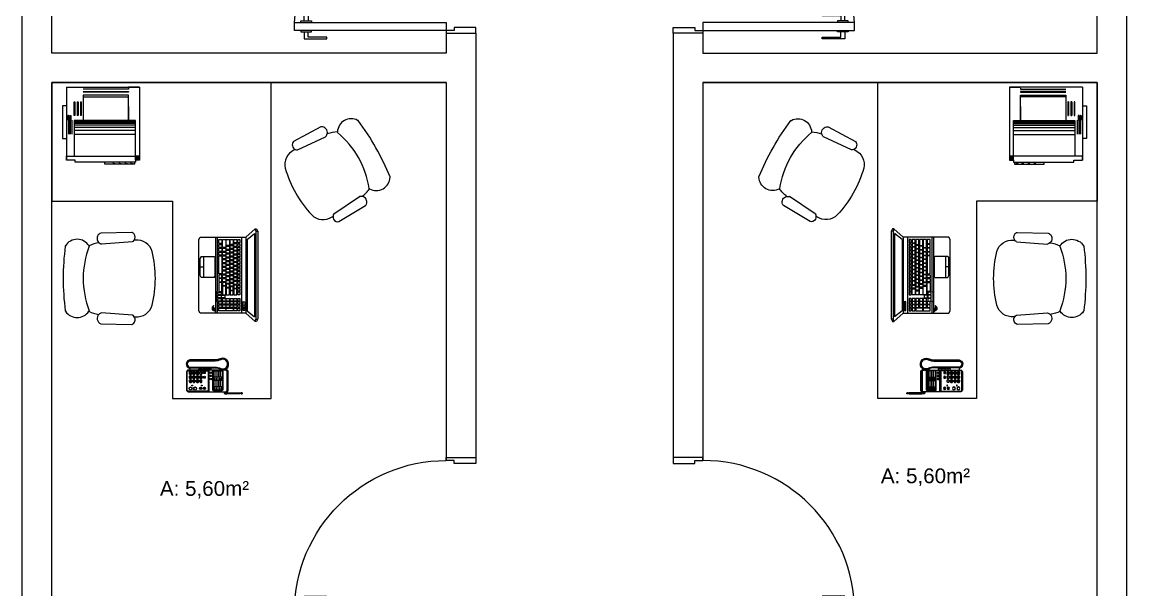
# Model space of a CAD drawing. Header units: millimetres. Extents: x 2232 to 2792, y 1301 to 2593.
# Drawn here: x 2232 to 2792, y 2026 to 2314 of the extents above; entities that cross this region are included whole.
import ezdxf

# ---------------------------------------------------------------- set-up
doc = ezdxf.new("R2010")
doc.units = ezdxf.units.MM
doc.layers.add('@ Texto', color=7, linetype='Continuous', lineweight=9)
for name, color, linetype in [('Esquadrias', 2, 'Continuous'), ('Layout', 2, 'Continuous'), ('Layout-int', 1, 'Continuous')]:
    doc.layers.add(name, color=color, linetype=linetype)
doc.styles.add('ROMANS', font='arial.ttf')

# ---------------------------------------------------------------- blocks, each defined once
blk = doc.blocks.new('*U5', base_point=(2447.09, 2288.47))
at = {"layer": 'Esquadrias'}
for p, q in [((2445.59, 2365.47), (2441.59, 2365.47)), ((2441.59, 2365.47), (2441.59, 2288.47)), ((2445.59, 2288.47), (2445.59, 2365.47)), ((2440.84, 2360.47), (2437.34, 2360.47)), ((2437.34, 2360.47), (2437.34, 2348.97)), ((2438.09, 2348.97), (2438.09, 2358.47)), ((2438.09, 2358.47), (2440.84, 2358.47)), ((2441.59, 2362.22), (2440.84, 2362.22)), ((2440.84, 2362.22), (2440.84, 2356.72)), ((2445.59, 2362.22), (2446.34, 2362.22)), ((2446.34, 2362.22), (2446.34, 2356.72)), ((2446.34, 2360.47), (2449.84, 2360.47)), ((2449.09, 2358.47), (2446.34, 2358.47)), ((2449.09, 2348.97), (2449.09, 2358.47)), ((2449.84, 2360.47), (2449.84, 2348.97)), ((2440.84, 2356.72), (2441.59, 2356.72)), ((2446.34, 2356.72), (2445.59, 2356.72)), ((2437.34, 2348.97), (2438.09, 2348.97)), ((2449.84, 2348.97), (2449.09, 2348.97)), ((2368.59, 2288.47), (2367.09, 2288.47)), ((2368.59, 2284.47), (2368.59, 2288.47)), ((2441.59, 2288.47), (2445.59, 2288.47)), ((2445.59, 2288.47), (2447.09, 2288.47)), ((2445.59, 2284.47), (2445.59, 2288.47)), ((2370.09, 2284.47), (2368.59, 2284.47)), ((2370.09, 2273.47), (2370.09, 2284.47)), ((2444.09, 2273.47), (2444.09, 2284.47)), ((2444.09, 2284.47), (2445.59, 2284.47)), ((2367.09, 2273.47), (2370.09, 2273.47)), ((2447.09, 2273.47), (2444.09, 2273.47))]:
    blk.add_line(p, q, dxfattribs=at)
at = {"layer": 'Esquadrias', "color": 0, "linetype": 'ByBlock'}
blk.add_arc((2445.59, 2288.47), 77, 90, 180, dxfattribs=at)
blk = doc.blocks.new('FONE_05')
for points in [[(59.5, 281, -0.340222), (59.6, 281, -0.037447), (60.2, 281.2, -0.015975), (61, 281.2, -0.011359), (62, 281.2, -0.011359), (63, 281.2, -0.015975), (63.8, 281.2, -0.037447), (64.4, 281, -0.340222), (64.5, 281, -0.203717), (64.5, 280.9, -0.127658), (64.4, 280.9, -0.037447), (63.8, 280.8, -0.015975), (63, 280.7, -0.011359), (62, 280.7, -0.011359), (61, 280.7, -0.015975), (60.2, 280.8, -0.037447), (59.6, 280.9, -0.340222), (59.5, 281), (59.5, 276.8, 0.340222), (59.6, 276.7, 0.037447), (60.2, 276.6, 0.015975), (61, 276.6, 0.003987), (61.3, 276.5, 0.007373), (62, 276.5, 0.007373), (62.7, 276.5, 0.003987), (63, 276.6, 0.015975), (63.8, 276.6, 0.037447), (64.4, 276.7, 0.340222), (64.5, 276.8), (64.5, 281)], [(59.7, 205), (59.7, 271.3, 0.028607), (60.2, 271.2, 0.015975), (61, 271.2, 0.011359), (62, 271.1, 0.011359), (63, 271.2, 0.015975), (63.8, 271.2, 0.028607), (64.3, 271.3, 0.00883), (64.4, 271.4, 0.340222), (64.5, 271.4), (64.5, 205.2, -0.335997), (64.4, 205.1, -0.001088), (64.4, 205.1, -0.135754), (59.6, 205.1, -0.001088), (59.6, 205.1, -0.335997), (59.5, 205.2), (59.5, 271.4, 0.340222), (59.6, 271.4, 0.00883), (59.7, 271.3), (59.7, 271.6, 0.018624), (60, 271.6), (60, 271.9, 0.017035), (60.3, 271.8, 0.005859), (60.6, 271.8), (60.6, 272.1, 0.008946), (60.9, 272.1), (60.9, 272.4, 0.002159), (61, 272.4, 0.003576), (61.3, 272.4, 0.007783), (62, 272.3, 0.007783), (62.7, 272.4, 0.003576), (63, 272.4, 0.002159), (63.1, 272.4), (63.1, 272.1, -0.001777), (63, 272.1, -0.011359), (62, 272, -0.011359), (61, 272.1, -0.001777), (60.9, 272.1)], [(63.4, 271.8, 0.005859), (63.7, 271.8, 0.017035), (64, 271.9), (64, 271.6, -0.013929), (63.7, 271.5, -0.015975), (63, 271.5, -0.011359), (62, 271.4, -0.011359), (61, 271.5, -0.015975), (60.3, 271.5, -0.013929), (60, 271.6)], [(63.1, 272.1, 0.008946), (63.4, 272.1), (63.4, 271.8, -0.010115), (63, 271.8, -0.011359), (62, 271.7, -0.011359), (61, 271.8, -0.010115), (60.6, 271.8)], [(64, 271.6, 0.018624), (64.3, 271.6), (64.3, 271.3), (64.3, 205)], [(-60.6, 200, 0.933431), (-112.5, 170.3)], [(-107.4, 162.8, -0.075584), (-112.5, 170.3, -0.113237), (-106.5, 144.1), (-106.5, 16, 0.787522), (-65.3, 12.6, -0.323388), (-60.6, 16), (-54.5, 16), (-54.5, 8, 0.414214), (-46.5, 0), (46.5, 0, 0.414214), (54.5, 8), (54.5, 190), (58.1, 190, 0.414214), (58.5, 190.4), (58.5, 190.5), (61.5, 190.5, 0.414214), (64.5, 193.5), (64.5, 194.5)], [(-54.5, 198, -0.414214), (-49.5, 203), (49.5, 203, -0.414214), (54.5, 198), (54.5, 205, 0.414214), (49.5, 210), (-49.5, 210, 0.414214), (-54.5, 205), (-54.5, 200), (-60.6, 200, -0.265947), (-58.5, 170.3, -0.075584), (-63.6, 162.8)], [(54.5, 190), (54.5, 198), (58.1, 198, -0.414214), (58.5, 197.6), (58.5, 197.5), (59.5, 197.5), (59.5, 194), (64.5, 194), (64.5, 201.9, 0.495077), (64.4, 202, -0.134813), (59.6, 202, 0.495077), (59.5, 201.9), (59.5, 197.5)]]:
    blk.add_lwpolyline(points, format="xyb")
for points in [[(61.3, 276.6), (61.3, 272.4)], [(62.7, 276.6), (62.7, 272.4)], [(59.6, 204.7), (59.6, 205.1)], [(59.6, 202), (59.6, 202.3)], [(64.4, 204.7), (64.4, 205.1)], [(64.4, 202), (64.4, 202.3)]]:
    blk.add_lwpolyline(points)
blk.add_lwpolyline([(64.4, 204.7, -0.134813), (59.6, 204.7), (59.6, 204.7, 0.495077), (59.5, 204.6), (59.5, 202.4, 0.335997), (59.6, 202.3, 0.001088), (59.6, 202.3, 0.135754), (64.4, 202.3, 0.001088), (64.4, 202.3, 0.335997), (64.5, 202.4), (64.5, 204.6, 0.495077)], format="xyb", close=True)
at = {"layer": 'Layout-int', "color": 0}
for points in [[(59.5, 280.9), (59.5, 280.9)], [(59.7, 276.7), (59.7, 280.5)], [(60, 276.6), (60, 280.4)], [(60.6, 276.6), (60.6, 280.3)], [(63.4, 276.6), (63.4, 280.3)], [(64, 276.6), (64, 280.4)], [(64.3, 276.7), (64.3, 280.5)], [(64.5, 280.9), (64.5, 280.9)], [(60, 204.9), (60, 271.3)], [(60.6, 204.8), (60.6, 271.2)], [(63.4, 204.8), (63.4, 271.2)], [(64, 204.9), (64, 271.3)], [(-54.5, 200), (-54.5, 16)], [(-53.5, 182), (-53.5, 134)], [(-18.5, 171.7), (-51.5, 171.7)], [(-18.5, 180), (-18.5, 136)], [(-2.5, 180), (-2.5, 136)], [(30.5, 171.7), (-2.5, 171.7)], [(30.5, 180), (30.5, 136)], [(58.5, 197.5), (58.5, 190.5)], [(59.7, 202.3), (59.7, 204.7)], [(59.7, 194), (59.7, 201.9)], [(60, 202.2), (60, 204.6)], [(60, 194), (60, 201.9)], [(60.6, 202.1), (60.6, 204.5)], [(60.6, 194), (60.6, 201.8)], [(63.4, 202.1), (63.4, 204.5)], [(63.4, 194), (63.4, 201.8)], [(64, 202.2), (64, 204.6)], [(64, 194), (64, 201.9)], [(64.3, 202.3), (64.3, 204.7)], [(64.3, 194), (64.3, 201.9)], [(-18.5, 163), (-51.5, 163)], [(-18.5, 154.2), (-51.5, 154.2)], [(-18.5, 145.5), (-51.5, 145.5)], [(30.5, 163), (-2.5, 163)], [(30.5, 154.2), (-2.5, 154.2)], [(30.5, 145.5), (-2.5, 145.5)]]:
    blk.add_lwpolyline(points, dxfattribs=at)
for points in [[(59.5, 280.6, 0.340222), (59.6, 280.5, 0.037447), (60.2, 280.4, 0.015975), (61, 280.3, 0.011359), (62, 280.3, 0.011359), (63, 280.3, 0.015975), (63.8, 280.4, 0.037447), (64.4, 280.5, 0.340222), (64.5, 280.6, 0.340222)], [(-60.3, 171.1, 1.595433), (-110.7, 171.1, -0.113237), (-104.5, 144.1), (-104.5, 16.2, 0.850404), (-66.5, 16.2), (-66.5, 144.1, -0.113237), (-60.3, 171.1)], [(-63.5, 172.7, 1.595433), (-107.6, 172.7, -0.113237), (-101, 144.1), (-101, 16.5, 0.835801), (-70, 16.5), (-70, 144.1, -0.113237), (-63.5, 172.7)], [(54.5, 202.1, 0.414214), (49.5, 207.1), (-49.5, 207.1, 0.414214), (-54.5, 202.1)], [(-54.5, 183), (44.5, 183, -0.414214), (49.5, 178), (49.5, 138, -0.414214), (44.5, 133), (-54.5, 133)], [(-54.5, 182), (44.5, 182, -0.414214), (48.5, 178), (48.5, 138, -0.414214), (44.5, 134), (-54.5, 134)], [(59.5, 194, 0.142286), (64.5, 194)], [(-66.5, 119.7, 1.083616), (-66.5, 122.4)], [(-66.5, 112.3, 1.083616), (-66.5, 115.1)], [(50.5, 109.2, 0.140289), (54.5, 114.3), (-54.5, 114.3, 0.140289), (-50.5, 109.2)], [(-66.5, 105, 1.083616), (-66.5, 107.7)], [(-66.5, 97.6, 1.083616), (-66.5, 100.3)], [(-66.5, 90.3, 1.083616), (-66.5, 93)], [(-66.5, 82.9, 1.083616), (-66.5, 85.6)], [(-66.5, 75.5, 1.083616), (-66.5, 78.3)], [(-66.5, 68.2, 1.083616), (-66.5, 70.9)], [(-66.5, 60.8, 1.083616), (-66.5, 63.5)], [(-44, 68.3, -0.542158), (-44, 76.7), (-35.2, 76.7, -0.542158), (-35.2, 68.3), (-44, 68.3)], [(-23.9, 68.3), (-15.1, 68.3, 0.542158), (-15.1, 76.7), (-23.9, 76.7, 0.542158), (-23.9, 68.3), (-15.1, 68.3, 0.542158), (-15.1, 76.7), (-23.9, 76.7, 0.542158), (-23.9, 68.3)], [(5.1, 68.3, 0.542158), (5.1, 76.7), (-3.7, 76.7, 0.542158), (-3.7, 68.3), (5.1, 68.3)]]:
    blk.add_lwpolyline(points, format="xyb", dxfattribs=at)
for points in [[(46.5, 136), (-51.5, 136), (-51.5, 180), (46.5, 180)], [(-35, 59.9), (-44.3, 59.9)], [(-35.2, 59.1), (-44, 59.1)], [(-24.1, 77.5), (-14.8, 77.5)], [(-24.1, 67.5), (-14.8, 67.5)], [(-14.8, 59.9), (-24.1, 59.9)], [(-24.1, 59.9), (-14.8, 59.9)], [(-23.9, 59.1), (-15.1, 59.1)], [(-15.1, 59.1), (-23.9, 59.1)], [(-4, 59.9), (5.3, 59.9)], [(-3.7, 59.1), (5.1, 59.1)], [(-35, 49.9), (-44.3, 49.9)], [(-35, 42.2), (-44.3, 42.2)], [(-35, 32.2), (-44.3, 32.2)], [(-35, 24.6), (-44.3, 24.6)], [(-35, 14.6), (-44.3, 14.6)], [(-35.2, 50.7), (-44, 50.7)], [(-35.2, 41.4), (-44, 41.4)], [(-35.2, 33), (-44, 33)], [(-35.2, 23.8), (-44, 23.8)], [(-35.2, 15.4), (-44, 15.4)], [(-14.8, 49.9), (-24.1, 49.9)], [(-24.1, 49.9), (-14.8, 49.9)], [(-14.8, 42.2), (-24.1, 42.2)], [(-24.1, 42.2), (-14.8, 42.2)], [(-14.8, 32.2), (-24.1, 32.2)], [(-24.1, 32.2), (-14.8, 32.2)], [(-14.8, 24.6), (-24.1, 24.6)], [(-24.1, 24.6), (-14.8, 24.6)], [(-14.8, 14.6), (-24.1, 14.6)], [(-24.1, 14.6), (-14.8, 14.6)], [(-23.9, 50.7), (-15.1, 50.7)], [(-15.1, 50.7), (-23.9, 50.7)], [(-23.9, 41.4), (-15.1, 41.4)], [(-15.1, 41.4), (-23.9, 41.4)], [(-23.9, 33), (-15.1, 33)], [(-15.1, 33), (-23.9, 33)], [(-23.9, 23.8), (-15.1, 23.8)], [(-15.1, 23.8), (-23.9, 23.8)], [(-23.9, 15.4), (-15.1, 15.4)], [(-15.1, 15.4), (-23.9, 15.4)], [(-4, 49.9), (5.3, 49.9)], [(-4, 42.2), (5.3, 42.2)], [(-4, 32.2), (5.3, 32.2)], [(-4, 24.6), (5.3, 24.6)], [(-4, 14.6), (5.3, 14.6)], [(-3.7, 50.7), (5.1, 50.7)], [(-3.7, 41.4), (5.1, 41.4)], [(-3.7, 33), (5.1, 33)], [(-3.7, 23.8), (5.1, 23.8)], [(-3.7, 15.4), (5.1, 15.4)]]:
    blk.add_lwpolyline(points, close=True, dxfattribs=at)
for points in [[(-6.7, 177.1, -0.569812), (-6.7, 175), (-14.3, 175, -0.569812), (-14.3, 177.1)], [(-6.7, 166.3, 0.569812), (-6.7, 168.4), (-14.3, 168.4, 0.569812), (-14.3, 166.3)], [(-6.8, 175.2), (-14.2, 175.2, -0.542158), (-14.2, 177), (-6.8, 177, -0.542158)], [(-6.8, 168.2), (-14.2, 168.2, 0.542158), (-14.2, 166.5), (-6.8, 166.5, 0.542158)], [(34.7, 177.1, 0.569812), (34.7, 175), (42.3, 175, 0.569812), (42.3, 177.1)], [(34.7, 166.3), (42.3, 166.3, 0.569812), (42.3, 168.4), (34.7, 168.4, 0.569812)], [(42.2, 175.2, 0.542158), (42.2, 177), (34.8, 177, 0.542158), (34.8, 175.2)], [(42.2, 168.2), (34.8, 168.2, 0.542158), (34.8, 166.5), (42.2, 166.5, 0.542158)], [(-6.7, 157.5, 0.569812), (-6.7, 159.6), (-14.3, 159.6, 0.569812), (-14.3, 157.5)], [(-6.7, 148.8, 0.569812), (-6.7, 150.9), (-14.3, 150.9, 0.569812), (-14.3, 148.8)], [(-6.7, 140, 0.569812), (-6.7, 142.1), (-14.3, 142.1, 0.569812), (-14.3, 140)], [(-6.8, 159.5), (-14.2, 159.5, 0.542158), (-14.2, 157.7), (-6.8, 157.7, 0.542158)], [(-6.8, 150.7), (-14.2, 150.7, 0.542158), (-14.2, 149), (-6.8, 149, 0.542158)], [(-6.8, 142), (-14.2, 142, 0.542158), (-14.2, 140.2), (-6.8, 140.2, 0.542158)], [(34.7, 157.5), (42.3, 157.5, 0.569812), (42.3, 159.6), (34.7, 159.6, 0.569812)], [(34.7, 148.8), (42.3, 148.8, 0.569812), (42.3, 150.9), (34.7, 150.9, 0.569812)], [(34.7, 140), (42.3, 140, 0.569812), (42.3, 142.1), (34.7, 142.1, 0.569812)], [(42.2, 159.5), (34.8, 159.5, 0.542158), (34.8, 157.7), (42.2, 157.7, 0.542158)], [(42.2, 150.7), (34.8, 150.7, 0.542158), (34.8, 149), (42.2, 149, 0.542158)], [(42.2, 142), (34.8, 142, 0.542158), (34.8, 140.2), (42.2, 140.2, 0.542158)], [(48.5, 110, -0.414214), (51.5, 107), (51.5, 8, -0.414214), (46.5, 3), (-46.5, 3, -0.414214), (-51.5, 8), (-51.5, 107, -0.414214), (-48.5, 110)], [(-44.3, 67.5), (-35, 67.5, 0.569812), (-35, 77.5), (-44.3, 77.5, 0.569812)], [(-44.3, 49.9, -0.569812), (-44.3, 59.9, 0.569812)], [(-44, 50.7, -0.542158), (-44, 59.1, 0.542158)], [(-35.2, 59.1, -0.542158), (-35.2, 50.7, 0.542158)], [(-35, 59.9, -0.569812), (-35, 49.9, 0.569812)], [(-24.1, 67.5, -0.569812), (-24.1, 77.5, 0.569812)], [(-24.1, 49.9, -0.569812), (-24.1, 59.9, 0.569812)], [(-24.1, 49.9, -0.569812), (-24.1, 59.9, 0.569812)], [(-23.9, 50.7, -0.542158), (-23.9, 59.1, 0.542158)], [(-23.9, 50.7, -0.542158), (-23.9, 59.1, 0.542158)], [(-15.1, 59.1, -0.542158), (-15.1, 50.7, 0.542158)], [(-15.1, 59.1, -0.542158), (-15.1, 50.7, 0.542158)], [(-14.8, 77.5, -0.569812), (-14.8, 67.5, 0.569812)], [(-14.8, 59.9, -0.569812), (-14.8, 49.9, 0.569812)], [(-14.8, 59.9, -0.569812), (-14.8, 49.9, 0.569812)], [(-4, 77.5, 0.569812), (-4, 67.5), (5.3, 67.5, 0.569812), (5.3, 77.5)], [(-4, 49.9, -0.569812), (-4, 59.9, 0.569812)], [(-3.7, 50.7, -0.542158), (-3.7, 59.1, 0.542158)], [(5.1, 59.1, -0.542158), (5.1, 50.7, 0.542158)], [(5.3, 59.9, -0.569812), (5.3, 49.9, 0.569812)], [(34.3, 89.3), (40.4, 89.3, 0.569812), (40.4, 91), (34.3, 91, 0.569812)], [(40.4, 72.2), (34.3, 72.2, 0.569812), (34.3, 70.6), (40.4, 70.6, 0.569812)], [(40.3, 90.9), (34.3, 90.9, 0.542158), (34.3, 89.4), (40.3, 89.4, 0.542158)], [(40.3, 72.1), (34.3, 72.1, 0.542158), (34.3, 70.7), (40.3, 70.7, 0.542158)], [(-44.3, 32.2, -0.569812), (-44.3, 42.2, 0.569812)], [(-44.3, 14.6, -0.569812), (-44.3, 24.6, 0.569812)], [(-44, 33, -0.542158), (-44, 41.4, 0.542158)], [(-44, 15.4, -0.542158), (-44, 23.8, 0.542158)], [(-35.2, 41.4, -0.542158), (-35.2, 33, 0.542158)], [(-35.2, 23.8, -0.542158), (-35.2, 15.4, 0.542158)], [(-35, 42.2, -0.569812), (-35, 32.2, 0.569812)], [(-35, 24.6, -0.569812), (-35, 14.6, 0.569812)], [(-24.1, 32.2, -0.569812), (-24.1, 42.2, 0.569812)], [(-24.1, 32.2, -0.569812), (-24.1, 42.2, 0.569812)], [(-24.1, 14.6, -0.569812), (-24.1, 24.6, 0.569812)], [(-24.1, 14.6, -0.569812), (-24.1, 24.6, 0.569812)], [(-23.9, 33, -0.542158), (-23.9, 41.4, 0.542158)], [(-23.9, 33, -0.542158), (-23.9, 41.4, 0.542158)], [(-23.9, 15.4, -0.542158), (-23.9, 23.8, 0.542158)], [(-23.9, 15.4, -0.542158), (-23.9, 23.8, 0.542158)], [(-15.1, 41.4, -0.542158), (-15.1, 33, 0.542158)], [(-15.1, 41.4, -0.542158), (-15.1, 33, 0.542158)], [(-15.1, 23.8, -0.542158), (-15.1, 15.4, 0.542158)], [(-15.1, 23.8, -0.542158), (-15.1, 15.4, 0.542158)], [(-14.8, 42.2, -0.569812), (-14.8, 32.2, 0.569812)], [(-14.8, 42.2, -0.569812), (-14.8, 32.2, 0.569812)], [(-14.8, 24.6, -0.569812), (-14.8, 14.6, 0.569812)], [(-14.8, 24.6, -0.569812), (-14.8, 14.6, 0.569812)], [(-4, 32.2, -0.569812), (-4, 42.2, 0.569812)], [(-4, 14.6, -0.569812), (-4, 24.6, 0.569812)], [(-3.7, 33, -0.542158), (-3.7, 41.4, 0.542158)], [(-3.7, 15.4, -0.542158), (-3.7, 23.8, 0.542158)], [(5.1, 41.4, -0.542158), (5.1, 33, 0.542158)], [(5.1, 23.8, -0.542158), (5.1, 15.4, 0.542158)], [(5.3, 42.2, -0.569812), (5.3, 32.2, 0.569812)], [(5.3, 24.6, -0.569812), (5.3, 14.6, 0.569812)]]:
    blk.add_lwpolyline(points, format="xyb", close=True, dxfattribs=at)
for centre, radius in [((-61.4, 121.1), 1.36), ((-61.4, 113.7), 1.36), ((-41.6, 123), 4.01), ((-41.6, 123), 2.01), ((-25.8, 123), 4.01), ((-25.8, 123), 4.01), ((-25.8, 123), 2.01), ((-25.8, 123), 2.01), ((-10, 123), 4.01), ((-10, 123), 2.01), ((-61.4, 106.3), 1.36), ((-61.4, 99), 1.36), ((-61.4, 91.6), 1.36), ((-61.4, 84.3), 1.36), ((-61.4, 76.9), 1.36), ((-61.4, 69.5), 1.36), ((-61.4, 62.2), 1.36), ((-42.1, 89.8), 5), ((-42.1, 89.8), 3.5), ((-18.4, 89.8), 5), ((-18.4, 89.8), 3.5), ((23.3, 77), 2.04), ((23.3, 77), 1.25), ((37.3, 90.1), 5.5), ((37.3, 71.4), 5.5), ((37.3, 90.1), 4.5), ((37.3, 71.4), 4.5), ((23.3, 28), 2.04), ((23.3, 28), 1.25), ((38, 43), 7.71), ((38, 20), 7.71), ((38, 43), 6.85), ((38, 20), 6.85)]:
    blk.add_circle(centre, radius, dxfattribs=at)
blk = doc.blocks.new('Bbpstg02')
blk.add_lwpolyline([(563.8, 169.9, 0.3585), (457.3, 242.9), (450, 242.3, 0.336574), (450, 281, 0.149808), (434.8, 291.9), (237.8, 286.9, 0.078833), (228.1, 281, 0.46433), (228.1, 225.5, 0.083286), (163.8, 206, 0.560068), (14.2, 206.3, 0.005253), (13.3, 204.7, 0.064748), (13.3, -204.7, 0.011707), (15.4, -208.2, 0.542101), (162.4, -208.2, 0.081844), (225.4, -228, 0.531069), (237.8, -286.9), (434.8, -291.9, 0.510872), (450.1, -242.4), (457.3, -242.9, 0.358501), (563.8, -169.9, 0.120349)], format="xyb", close=True)
at = {"layer": 'Layout-int', "color": 0}
for p, q in [((438.6, 232.9), (243.4, 217.8)), ((438.6, -232.9), (243.4, -217.8))]:
    blk.add_line(p, q, dxfattribs=at)
for centre, radius, start, end in [((251.5, 253.2), 36.3, 229.81373, 257.13371), ((424.5, 261.7), 32, 296.04311, 322.79619), ((703.6, 0), 576.6, 159.20895, 200.79105), ((88.9, 160.3), 87.7, 30.39269, 31.39639), ((251.5, -253.2), 36.3, 102.86629, 135.95799), ((424.5, -261.7), 32, 36.96114, 63.95687)]:
    blk.add_arc(centre, radius, start, end, dxfattribs=at)
blk = doc.blocks.new('IMPRESSORA_LASER')
for p, q in [((-147.5, -10), (-147.5, 0)), ((-147.5, 0), (2.5, 0)), ((2.5, 0), (2.5, -10)), ((-172.5, -390), (-172.5, -20)), ((-172.5, -20), (-152.5, -20)), ((-152.5, -10), (152.5, -10)), ((-152.5, -10), (-147.5, -10)), ((-152.5, -20), (-152.5, -10)), ((152.5, -10), (152.5, -20)), ((152.5, -20), (197.5, -20)), ((197.5, -390), (197.5, -20)), ((197.5, -20), (197.5, -40)), ((217.5, -130), (197.5, -130)), ((217.5, -295), (217.5, -130)), ((197.5, -390), (197.5, -295)), ((197.5, -295), (217.5, -295)), ((197.5, -390), (-172.5, -390)), ((-172.5, -390), (-117.5, -390))]:
    blk.add_line(p, q)
at = {"layer": 'Layout-int', "color": 0}
for p, q in [((197.5, -40), (-172.5, -40)), ((-172.5, -40), (-152.5, -40)), ((-152.5, -20), (-152.5, -40)), ((-152.5, -40), (-152.5, -220)), ((-131.8, -2.6), (-131.8, -5.8)), ((-102.9, -2.6), (-102.9, -5.8)), ((-71.6, -2.6), (-71.5, -5.8)), ((-41, -2.6), (-41, -5.8)), ((157.5, -220), (157.5, -40)), ((-152.5, -150), (157.5, -150)), ((170.5, -222), (170.5, -152)), ((178.5, -222), (178.5, -152)), ((182.5, -152), (182.5, -222)), ((186.5, -222), (186.5, -152)), ((-152.5, -170), (157.5, -170)), ((-152.5, -185), (157.5, -185)), ((-152.5, -197), (157.5, -197)), ((-152.5, -206), (157.5, -206)), ((-152.5, -213), (157.5, -213)), ((-152.5, -218), (157.5, -218)), ((-152.5, -220), (157.5, -220)), ((-117.5, -291.1), (-117.5, -220)), ((-117.5, -220), (-117.5, -350)), ((112.5, -350), (112.5, -220)), ((178.5, -222), (174.5, -222)), ((174.5, -245.6), (174.5, -222)), ((178.5, -245.6), (178.5, -222)), ((186.5, -222), (182.5, -222)), ((182.5, -245.6), (182.5, -222)), ((186.5, -245.6), (186.5, -222)), ((190.5, -245.6), (190.5, -222)), ((122.1, -245.6), (126.1, -245.6)), ((122.1, -315.6), (122.1, -245.6)), ((126.1, -315.6), (126.1, -245.6)), ((138.1, -245.6), (142.1, -245.6)), ((138.1, -315.6), (138.1, -245.6)), ((142.1, -315.6), (142.1, -245.6)), ((154.6, -245.6), (158.6, -245.6)), ((154.6, -315.6), (154.6, -245.6)), ((158.6, -245.6), (158.6, -315.6)), ((178.5, -245.6), (174.5, -245.6)), ((186.5, -245.6), (182.5, -245.6)), ((186.5, -245.6), (190.5, -245.6)), ((112.5, -350), (112.5, -330)), ((126.1, -315.6), (122.1, -315.6)), ((142.1, -315.6), (138.1, -315.6)), ((158.6, -315.6), (154.6, -315.6)), ((112.5, -340), (-117.5, -340)), ((-117.5, -350), (112.5, -350)), ((-117.3, -364), (112.7, -364)), ((-117.3, -368), (-117.3, -364)), ((112.7, -368), (-117.3, -368)), ((-117.3, -380.4), (112.7, -380.4)), ((-117.3, -384.4), (-117.3, -380.4))]:
    blk.add_line(p, q, dxfattribs=at)
for points in [[(-172.5, -40), (-172.5, -20), (-152.5, -40), (-152.5, -20)], [(-141.4, -5.8), (-141.4, -2.6), (-131.8, -5.8), (-131.8, -2.6)], [(-112.5, -5.8), (-112.5, -2.6), (-102.9, -5.8), (-102.9, -2.6)], [(-81.2, -5.8), (-81.2, -2.6), (-71.5, -5.8), (-71.6, -2.6)], [(-50.6, -5.8), (-50.6, -2.6), (-41, -5.8), (-41, -2.6)], [(170.5, -152), (170.5, -222), (174.5, -152), (174.5, -222)], [(178.5, -152), (178.5, -222), (182.5, -152), (182.5, -222)], [(186.5, -152), (186.5, -222), (190.5, -152), (190.5, -222)], [(112.7, -364), (-117.3, -364), (112.7, -368), (-117.3, -368)], [(112.7, -380.4), (-117.3, -380.4), (112.7, -384.4), (-117.3, -384.4)]]:
    blk.add_solid(points, dxfattribs=at)
blk = doc.blocks.new('Notebook Asus 15')
blk.add_lwpolyline([(-180.4, 0), (-192, 6.8), (-192, 237.9), (-234.7, 285.4), (-234.7, 292.7), (-224.8, 297.7, -0.118421), (-219.6, 299), (219.6, 299, -0.118421), (224.8, 297.7), (234.7, 292.7), (234.7, 285.4), (192, 237.9), (192, 6.8), (180.4, 0)], format="xyb", close=True)
at = {"layer": 'Layout-int', "color": 0}
for p, q in [((-234.7, 285.4), (-222.4, 288.8)), ((-222.4, 288.8), (-222.4, 298.7)), ((-222.4, 288.8), (222.4, 288.8)), ((-210.7, 281.9), (210.7, 281.9)), ((-180.4, 244), (-210.7, 281.9)), ((-73, 285.7), (-73.2, 285.4)), ((-73.2, 285.4), (-73, 285.1)), ((-72.6, 285.9), (-73, 285.7)), ((-73, 285.1), (-72.6, 284.9)), ((-72.1, 285.9), (-72.6, 285.9)), ((-72.6, 284.9), (-72.1, 284.8)), ((-71.5, 285.9), (-72.1, 285.9)), ((-72.1, 284.8), (-71.5, 284.9)), ((-71.1, 285.7), (-71.5, 285.9)), ((-71.5, 284.9), (-71.1, 285.1)), ((-71, 285.4), (-71.1, 285.7)), ((-71.1, 285.1), (-71, 285.4)), ((-66.1, 287.4), (66.1, 287.4)), ((-66.1, 287.4), (-63.3, 283.4)), ((-63.3, 283.4), (63.3, 283.4)), ((-2.6, 286.1), (-3, 285.4)), ((-3, 285.4), (-2.6, 284.6)), ((-1.5, 286.7), (-2.6, 286.1)), ((-2.6, 284.6), (-1.5, 284.1)), ((0, 286.9), (-1.5, 286.7)), ((-1.5, 284.1), (0, 283.9)), ((1.5, 286.7), (0, 286.9)), ((0, 283.9), (1.5, 284.1)), ((2.6, 286.1), (1.5, 286.7)), ((1.5, 284.1), (2.6, 284.6)), ((3, 285.4), (2.6, 286.1)), ((2.6, 284.6), (3, 285.4)), ((66.1, 287.4), (63.3, 283.4)), ((71, 285.4), (71.1, 285.7)), ((71.1, 285.1), (71, 285.4)), ((71.1, 285.7), (71.5, 285.9)), ((71.5, 284.9), (71.1, 285.1)), ((71.5, 285.9), (72.1, 285.9)), ((72.1, 284.8), (71.5, 284.9)), ((72.1, 285.9), (72.6, 285.9)), ((72.6, 284.9), (72.1, 284.8)), ((72.6, 285.9), (73, 285.7)), ((73, 285.1), (72.6, 284.9)), ((73, 285.7), (73.2, 285.4)), ((73.2, 285.4), (73, 285.1)), ((180.4, 244), (210.7, 281.9)), ((222.4, 288.8), (222.4, 298.7)), ((234.7, 285.4), (222.4, 288.8)), ((-192, 237.9), (192, 237.9)), ((-180.4, 244), (180.4, 244)), ((133.4, 224.1), (135.8, 233.7)), ((178.9, 224.1), (133.4, 224.1)), ((135.8, 233.7), (178.9, 233.7)), ((154.5, 233.7), (152.1, 224.1)), ((166.2, 229), (166.2, 231.9)), ((178.9, 233.7), (178.9, 224.1)), ((-192, 215.5), (192, 215.5)), ((-180.2, 207.7), (-164.4, 207.7)), ((-180.2, 197.2), (-180.2, 207.7)), ((-164.4, 197.2), (-180.2, 197.2)), ((-180.2, 192.9), (-164.4, 192.9)), ((-180.2, 177.1), (-180.2, 192.9)), ((-164.4, 177.1), (-180.2, 177.1)), ((-180.2, 173.9), (-154.6, 173.9)), ((-180.2, 158.1), (-180.2, 173.9)), ((-164.4, 207.7), (-164.4, 197.2)), ((-164.4, 192.9), (-164.4, 177.1)), ((-160.8, 192.9), (-144.9, 192.9)), ((-160.8, 177.1), (-160.8, 192.9)), ((-144.9, 177.1), (-160.8, 177.1)), ((-159.3, 207.7), (-145.3, 207.7)), ((-159.3, 197.2), (-159.3, 207.7)), ((-145.3, 197.2), (-159.3, 197.2)), ((-154.6, 173.9), (-154.6, 158.1)), ((-150.9, 173.9), (-135.1, 173.9)), ((-150.9, 158.1), (-150.9, 173.9)), ((-145.3, 207.7), (-145.3, 197.2)), ((-144.9, 192.9), (-144.9, 177.1)), ((-141.9, 207.7), (-127.9, 207.7)), ((-141.9, 197.2), (-141.9, 207.7)), ((-127.9, 197.2), (-141.9, 197.2)), ((-141.6, 192.9), (-125.7, 192.9)), ((-141.6, 177.1), (-141.6, 192.9)), ((-125.7, 177.1), (-141.6, 177.1)), ((-135.1, 173.9), (-135.1, 158.1)), ((-131.8, 173.9), (-115.9, 173.9)), ((-131.8, 158.1), (-131.8, 173.9)), ((-127.9, 207.7), (-127.9, 197.2)), ((-125.7, 192.9), (-125.7, 177.1)), ((-124.4, 207.7), (-110.4, 207.7)), ((-124.4, 197.2), (-124.4, 207.7)), ((-110.4, 197.2), (-124.4, 197.2)), ((-122.4, 192.9), (-106.6, 192.9)), ((-122.4, 177.1), (-122.4, 192.9)), ((-106.6, 177.1), (-122.4, 177.1)), ((-115.9, 173.9), (-115.9, 158.1)), ((-112.6, 173.9), (-96.7, 173.9)), ((-112.6, 158.1), (-112.6, 173.9)), ((-110.4, 207.7), (-110.4, 197.2)), ((-106.9, 207.7), (-92.9, 207.7)), ((-106.9, 197.2), (-106.9, 207.7)), ((-92.9, 197.2), (-106.9, 197.2)), ((-106.6, 192.9), (-106.6, 177.1)), ((-103.2, 192.9), (-87.4, 192.9)), ((-103.2, 177.1), (-103.2, 192.9)), ((-87.4, 177.1), (-103.2, 177.1)), ((-96.7, 173.9), (-96.7, 158.1)), ((-93.4, 173.9), (-77.6, 173.9)), ((-93.4, 158.1), (-93.4, 173.9)), ((-92.9, 207.7), (-92.9, 197.2)), ((-89.5, 207.7), (-75.5, 207.7)), ((-89.5, 197.2), (-89.5, 207.7)), ((-75.5, 197.2), (-89.5, 197.2)), ((-87.4, 192.9), (-87.4, 177.1)), ((-84.1, 192.9), (-68.2, 192.9)), ((-84.1, 177.1), (-84.1, 192.9)), ((-68.2, 177.1), (-84.1, 177.1)), ((-77.6, 173.9), (-77.6, 158.1)), ((-75.5, 207.7), (-75.5, 197.2)), ((-74.2, 173.9), (-58.4, 173.9)), ((-74.2, 158.1), (-74.2, 173.9)), ((-72, 207.7), (-58, 207.7)), ((-72, 197.2), (-72, 207.7)), ((-58, 197.2), (-72, 197.2)), ((-68.2, 192.9), (-68.2, 177.1)), ((-64.9, 192.9), (-49.1, 192.9)), ((-64.9, 177.1), (-64.9, 192.9)), ((-49.1, 177.1), (-64.9, 177.1)), ((-58.4, 173.9), (-58.4, 158.1)), ((-58, 207.7), (-58, 197.2)), ((-55.1, 173.9), (-39.2, 173.9)), ((-55.1, 158.1), (-55.1, 173.9)), ((-54.5, 207.7), (-40.5, 207.7)), ((-54.5, 197.2), (-54.5, 207.7)), ((-40.5, 197.2), (-54.5, 197.2)), ((-49.1, 192.9), (-49.1, 177.1)), ((-45.7, 192.9), (-29.9, 192.9)), ((-45.7, 177.1), (-45.7, 192.9)), ((-29.9, 177.1), (-45.7, 177.1)), ((-40.5, 207.7), (-40.5, 197.2)), ((-39.2, 173.9), (-39.2, 158.1)), ((-37.1, 207.7), (-23.1, 207.7)), ((-37.1, 197.2), (-37.1, 207.7)), ((-23.1, 197.2), (-37.1, 197.2)), ((-35.9, 173.9), (-20, 173.9)), ((-35.9, 158.1), (-35.9, 173.9)), ((-29.9, 192.9), (-29.9, 177.1)), ((-26.6, 192.9), (-10.7, 192.9)), ((-26.6, 177.1), (-26.6, 192.9)), ((-10.7, 177.1), (-26.6, 177.1)), ((-23.1, 207.7), (-23.1, 197.2)), ((-20, 173.9), (-20, 158.1)), ((-19.6, 207.7), (-5.6, 207.7)), ((-19.6, 197.2), (-19.6, 207.7)), ((-5.6, 197.2), (-19.6, 197.2)), ((-16.7, 173.9), (-0.9, 173.9)), ((-16.7, 158.1), (-16.7, 173.9)), ((-10.7, 192.9), (-10.7, 177.1)), ((-7.4, 192.9), (8.4, 192.9)), ((-7.4, 177.1), (-7.4, 192.9)), ((8.4, 177.1), (-7.4, 177.1)), ((-5.6, 207.7), (-5.6, 197.2)), ((-2.1, 207.7), (11.9, 207.7)), ((-2.1, 197.2), (-2.1, 207.7)), ((11.9, 197.2), (-2.1, 197.2)), ((-0.9, 173.9), (-0.9, 158.1)), ((2.5, 173.9), (18.3, 173.9)), ((2.5, 158.1), (2.5, 173.9)), ((8.4, 192.9), (8.4, 177.1)), ((11.8, 192.9), (27.6, 192.9)), ((11.8, 177.1), (11.8, 192.9)), ((27.6, 177.1), (11.8, 177.1)), ((11.9, 207.7), (11.9, 197.2)), ((15.3, 207.7), (29.3, 207.7)), ((15.3, 197.2), (15.3, 207.7)), ((29.3, 197.2), (15.3, 197.2)), ((18.3, 173.9), (18.3, 158.1)), ((21.6, 173.9), (37.5, 173.9)), ((21.6, 158.1), (21.6, 173.9)), ((27.6, 192.9), (27.6, 177.1)), ((29.3, 207.7), (29.3, 197.2)), ((30.9, 192.9), (46.8, 192.9)), ((30.9, 177.1), (30.9, 192.9)), ((46.8, 177.1), (30.9, 177.1)), ((32.8, 207.7), (46.8, 207.7)), ((32.8, 197.2), (32.8, 207.7)), ((46.8, 197.2), (32.8, 197.2)), ((37.5, 173.9), (37.5, 158.1)), ((40.8, 173.9), (56.6, 173.9)), ((40.8, 158.1), (40.8, 173.9)), ((46.8, 207.7), (46.8, 197.2)), ((46.8, 192.9), (46.8, 177.1)), ((66, 192.9), (50.1, 192.9)), ((50.1, 192.9), (50.1, 177.1)), ((50.1, 177.1), (66, 177.1)), ((50.3, 207.7), (64.3, 207.7)), ((50.3, 197.2), (50.3, 207.7)), ((64.3, 197.2), (50.3, 197.2)), ((56.6, 173.9), (56.6, 158.1)), ((75.8, 173.9), (60, 173.9)), ((60, 173.9), (60, 158.1)), ((64.3, 207.7), (64.3, 197.2)), ((66, 177.1), (66, 192.9)), ((67.7, 207.7), (81.7, 207.7)), ((67.7, 197.2), (67.7, 207.7)), ((81.7, 197.2), (67.7, 197.2)), ((99.2, 192.9), (69.6, 192.9)), ((69.6, 192.9), (69.6, 177.1)), ((69.6, 177.1), (99.2, 177.1)), ((75.8, 158.1), (75.8, 173.9)), ((99.2, 173.9), (79.5, 173.9)), ((79.5, 173.9), (79.5, 158.1)), ((81.7, 207.7), (81.7, 197.2)), ((85.2, 207.7), (99.2, 207.7)), ((85.2, 197.2), (85.2, 207.7)), ((99.2, 197.2), (85.2, 197.2)), ((99.2, 207.7), (99.2, 197.2)), ((99.2, 177.1), (99.2, 192.9)), ((99.2, 158.1), (99.2, 173.9)), ((118, 207.7), (131.2, 207.7)), ((118, 197.2), (118, 207.7)), ((131.2, 197.2), (118, 197.2)), ((118, 192.9), (131.2, 192.9)), ((118, 177.1), (118, 192.9)), ((131.2, 177.1), (118, 177.1)), ((118, 173.9), (131.2, 173.9)), ((118, 158.1), (118, 173.9)), ((131.2, 207.7), (131.2, 197.2)), ((131.2, 192.9), (131.2, 177.1)), ((131.2, 173.9), (131.2, 158.1)), ((134.4, 207.7), (147.6, 207.7)), ((134.4, 197.2), (134.4, 207.7)), ((147.6, 197.2), (134.4, 197.2)), ((134.4, 192.9), (147.6, 192.9)), ((134.4, 177.1), (134.4, 192.9)), ((147.6, 177.1), (134.4, 177.1)), ((134.4, 173.9), (147.6, 173.9)), ((134.4, 158.1), (134.4, 173.9)), ((147.6, 207.7), (147.6, 197.2)), ((147.6, 192.9), (147.6, 177.1)), ((147.6, 173.9), (147.6, 158.1)), ((150.7, 207.7), (163.9, 207.7)), ((150.7, 197.2), (150.7, 207.7)), ((163.9, 197.2), (150.7, 197.2)), ((150.7, 192.9), (163.9, 192.9)), ((150.7, 177.1), (150.7, 192.9)), ((163.9, 177.1), (150.7, 177.1)), ((150.7, 173.9), (163.9, 173.9)), ((150.7, 158.1), (150.7, 173.9)), ((163.9, 207.7), (163.9, 197.2)), ((163.9, 192.9), (163.9, 177.1)), ((163.9, 173.9), (163.9, 158.1)), ((167.1, 207.7), (180.2, 207.7)), ((167.1, 197.2), (167.1, 207.7)), ((180.2, 197.2), (167.1, 197.2)), ((167.1, 192.9), (180.2, 192.9)), ((167.1, 177.1), (167.1, 192.9)), ((180.2, 177.1), (167.1, 177.1)), ((167.1, 173.9), (180.2, 173.9)), ((167.1, 139), (167.1, 173.9)), ((180.2, 207.7), (180.2, 197.2)), ((180.2, 192.9), (180.2, 177.1)), ((180.2, 173.9), (180.2, 139)), ((-154.6, 158.1), (-180.2, 158.1)), ((-180.2, 154.9), (-149.7, 154.9)), ((-180.2, 139), (-180.2, 154.9)), ((-149.7, 139), (-180.2, 139)), ((-180.2, 135.9), (-140.1, 135.9)), ((-180.2, 120), (-180.2, 135.9)), ((-140.1, 120), (-180.2, 120)), ((-180.2, 116.9), (-159.6, 116.9)), ((-180.2, 101), (-180.2, 116.9)), ((-159.6, 116.9), (-159.6, 101)), ((-155.9, 116.9), (-140.1, 116.9)), ((-155.9, 101), (-155.9, 116.9)), ((-135.1, 158.1), (-150.9, 158.1)), ((-149.7, 154.9), (-149.7, 139)), ((-146.1, 154.9), (-130.2, 154.9)), ((-146.1, 139), (-146.1, 154.9)), ((-130.2, 139), (-146.1, 139)), ((-140.1, 135.9), (-140.1, 120)), ((-140.1, 116.9), (-140.1, 101)), ((-136.5, 135.9), (-120.6, 135.9)), ((-136.5, 120), (-136.5, 135.9)), ((-120.6, 120), (-136.5, 120)), ((-136.4, 116.9), (-120.6, 116.9)), ((-136.4, 101), (-136.4, 116.9)), ((-115.9, 158.1), (-131.8, 158.1)), ((-130.2, 154.9), (-130.2, 139)), ((-126.9, 154.9), (-111, 154.9)), ((-126.9, 139), (-126.9, 154.9)), ((-111, 139), (-126.9, 139)), ((-120.6, 135.9), (-120.6, 120)), ((-120.6, 116.9), (-120.6, 101)), ((-117.2, 135.9), (-101.4, 135.9)), ((-117.2, 120), (-117.2, 135.9)), ((-101.4, 120), (-117.2, 120)), ((-116.9, 116.9), (-101.1, 116.9)), ((-116.9, 101), (-116.9, 116.9)), ((-96.7, 158.1), (-112.6, 158.1)), ((-111, 154.9), (-111, 139)), ((-107.7, 154.9), (-91.8, 154.9)), ((-107.7, 139), (-107.7, 154.9)), ((-91.8, 139), (-107.7, 139)), ((-101.4, 135.9), (-101.4, 120)), ((-101.1, 116.9), (-101.1, 101)), ((-98, 135.9), (-82.2, 135.9)), ((-98, 120), (-98, 135.9)), ((-82.2, 120), (-98, 120)), ((-97.4, 116.9), (-5.8, 116.9)), ((-97.4, 101), (-97.4, 116.9)), ((-77.6, 158.1), (-93.4, 158.1)), ((-91.8, 154.9), (-91.8, 139)), ((-88.5, 154.9), (-72.6, 154.9)), ((-88.5, 139), (-88.5, 154.9)), ((-72.6, 139), (-88.5, 139)), ((-82.2, 135.9), (-82.2, 120)), ((-78.8, 135.9), (-63, 135.9)), ((-78.8, 120), (-78.8, 135.9)), ((-63, 120), (-78.8, 120)), ((-58.4, 158.1), (-74.2, 158.1)), ((-72.6, 154.9), (-72.6, 139)), ((-69.2, 154.9), (-53.4, 154.9)), ((-69.2, 139), (-69.2, 154.9)), ((-53.4, 139), (-69.2, 139)), ((-63, 135.9), (-63, 120)), ((-59.6, 135.9), (-43.8, 135.9)), ((-59.6, 120), (-59.6, 135.9)), ((-43.8, 120), (-59.6, 120)), ((-39.2, 158.1), (-55.1, 158.1)), ((-53.4, 154.9), (-53.4, 139)), ((-50, 154.9), (-34.2, 154.9)), ((-50, 139), (-50, 154.9)), ((-34.2, 139), (-50, 139)), ((-43.8, 135.9), (-43.8, 120)), ((-40.4, 135.9), (-24.5, 135.9)), ((-40.4, 120), (-40.4, 135.9)), ((-24.5, 120), (-40.4, 120)), ((-20, 158.1), (-35.9, 158.1)), ((-34.2, 154.9), (-34.2, 139)), ((-30.8, 154.9), (-15, 154.9)), ((-30.8, 139), (-30.8, 154.9)), ((-15, 139), (-30.8, 139)), ((-24.5, 135.9), (-24.5, 120)), ((-21.2, 135.9), (-5.3, 135.9)), ((-21.2, 120), (-21.2, 135.9)), ((-5.3, 120), (-21.2, 120)), ((-0.9, 158.1), (-16.7, 158.1)), ((-15, 154.9), (-15, 139)), ((-11.6, 154.9), (4.2, 154.9)), ((-11.6, 139), (-11.6, 154.9)), ((4.2, 139), (-11.6, 139)), ((-5.8, 116.9), (-5.8, 101)), ((-5.3, 135.9), (-5.3, 120)), ((13.7, 116.9), (-2.1, 116.9)), ((-2.1, 116.9), (-2.1, 101)), ((-2, 135.9), (13.9, 135.9)), ((-2, 120), (-2, 135.9)), ((13.9, 120), (-2, 120)), ((18.3, 158.1), (2.5, 158.1)), ((4.2, 154.9), (4.2, 139)), ((7.6, 154.9), (23.4, 154.9)), ((7.6, 139), (7.6, 154.9)), ((23.4, 139), (7.6, 139)), ((13.7, 101), (13.7, 116.9)), ((13.9, 135.9), (13.9, 120)), ((17.2, 135.9), (33.1, 135.9)), ((17.2, 120), (17.2, 135.9)), ((33.1, 120), (17.2, 120)), ((33.2, 116.9), (17.3, 116.9)), ((17.3, 116.9), (17.3, 101)), ((37.5, 158.1), (21.6, 158.1)), ((23.4, 154.9), (23.4, 139)), ((26.8, 154.9), (42.6, 154.9)), ((26.8, 139), (26.8, 154.9)), ((42.6, 139), (26.8, 139)), ((33.1, 135.9), (33.1, 120)), ((33.2, 101), (33.2, 116.9)), ((52.3, 135.9), (36.5, 135.9)), ((36.5, 135.9), (36.5, 120)), ((36.5, 120), (52.3, 120)), ((83.4, 116.9), (36.8, 116.9)), ((36.8, 116.9), (36.8, 101)), ((56.6, 158.1), (40.8, 158.1)), ((42.6, 154.9), (42.6, 139)), ((61.8, 154.9), (46, 154.9)), ((46, 154.9), (46, 139)), ((46, 139), (61.8, 139)), ((52.3, 120), (52.3, 135.9)), ((99.2, 135.9), (55.9, 135.9)), ((55.9, 135.9), (55.9, 120)), ((55.9, 120), (99.2, 120)), ((60, 158.1), (75.8, 158.1)), ((61.8, 139), (61.8, 154.9)), ((99.2, 154.9), (65.5, 154.9)), ((65.5, 154.9), (65.5, 139)), ((65.5, 139), (99.2, 139)), ((79.5, 158.1), (99.2, 158.1)), ((83.4, 101), (83.4, 116.9)), ((85.7, 112.3), (98.9, 112.3)), ((85.7, 96.4), (85.7, 112.3)), ((98.9, 112.3), (98.9, 96.4)), ((99.2, 139), (99.2, 154.9)), ((99.2, 120), (99.2, 135.9)), ((102, 131.3), (115.2, 131.3)), ((102, 115.4), (102, 131.3)), ((115.2, 115.4), (102, 115.4)), ((102, 112.3), (115.2, 112.3)), ((102, 96.4), (102, 112.3)), ((115.2, 131.3), (115.2, 115.4)), ((115.2, 112.3), (115.2, 96.4)), ((131.2, 158.1), (118, 158.1)), ((118, 154.9), (131.2, 154.9)), ((118, 139), (118, 154.9)), ((131.2, 139), (118, 139)), ((118, 135.9), (131.2, 135.9)), ((118, 120), (118, 135.9)), ((131.2, 120), (118, 120)), ((118.4, 112.3), (131.5, 112.3)), ((118.4, 96.4), (118.4, 112.3)), ((131.2, 154.9), (131.2, 139)), ((131.2, 135.9), (131.2, 120)), ((131.5, 112.3), (131.5, 96.4)), ((147.6, 158.1), (134.4, 158.1)), ((134.4, 154.9), (147.6, 154.9)), ((134.4, 139), (134.4, 154.9)), ((147.6, 139), (134.4, 139)), ((134.4, 135.9), (147.6, 135.9)), ((134.4, 120), (134.4, 135.9)), ((147.6, 120), (134.4, 120)), ((134.4, 116.9), (147.6, 116.9)), ((134.4, 101), (134.4, 116.9)), ((147.6, 154.9), (147.6, 139)), ((147.6, 135.9), (147.6, 120)), ((147.6, 116.9), (147.6, 101)), ((163.9, 158.1), (150.7, 158.1)), ((150.7, 154.9), (163.9, 154.9)), ((150.7, 139), (150.7, 154.9)), ((163.9, 139), (150.7, 139)), ((150.7, 135.9), (163.9, 135.9)), ((150.7, 120), (150.7, 135.9)), ((163.9, 120), (150.7, 120)), ((150.7, 116.9), (163.9, 116.9)), ((150.7, 101), (150.7, 116.9)), ((163.9, 154.9), (163.9, 139)), ((163.9, 135.9), (163.9, 120)), ((163.9, 116.9), (163.9, 101)), ((180.2, 139), (167.1, 139)), ((167.1, 135.9), (180.2, 135.9)), ((167.1, 101), (167.1, 135.9)), ((180.2, 135.9), (180.2, 101)), ((-192, 92), (81.9, 92)), ((-192, 84.8), (192, 84.8)), ((-159.6, 101), (-180.2, 101)), ((-140.1, 101), (-155.9, 101)), ((-120.6, 101), (-136.4, 101)), ((-101.1, 101), (-116.9, 101)), ((-5.8, 101), (-97.4, 101)), ((-95.1, 77.9), (-90.8, 81.1)), ((-95.1, 11.8), (-95.1, 77.9)), ((-90.8, 81.1), (6.9, 81.1)), ((-2.1, 101), (13.7, 101)), ((11.2, 77.9), (6.9, 81.1)), ((11.2, 77.9), (11.2, 11.8)), ((17.3, 101), (33.2, 101)), ((36.8, 101), (83.4, 101)), ((81.9, 92), (85.6, 88.2)), ((85.6, 88.2), (131.6, 88.2)), ((98.9, 96.4), (85.7, 96.4)), ((115.2, 96.4), (102, 96.4)), ((131.5, 96.4), (118.4, 96.4)), ((135.4, 92), (131.6, 88.2)), ((147.6, 101), (134.4, 101)), ((135.4, 92), (192, 92)), ((163.9, 101), (150.7, 101)), ((155.6, 76.9), (155.6, 76.9)), ((155.6, 76.9), (156.4, 75.6)), ((156.3, 73.3), (156.1, 73.6)), ((156.6, 72.9), (156.3, 73.3)), ((156.4, 75.6), (158, 73.2)), ((157.1, 72.4), (156.6, 72.9)), ((158, 73.2), (159.1, 71.6)), ((159, 74), (158.7, 74.5)), ((158.7, 74.5), (159.1, 74.3)), ((159.3, 73.3), (159, 74)), ((159.1, 74.3), (159.7, 74)), ((159.1, 71.6), (159.7, 70.8)), ((160, 71.3), (159.3, 73.3)), ((159.7, 74), (161.3, 72.9)), ((160.7, 70), (160, 71.3)), ((161.1, 69.3), (160.7, 70)), ((161.3, 72.9), (161.9, 72.6)), ((161.9, 72.6), (162.2, 72.5)), ((162.4, 70.8), (162.1, 70.4)), ((162.1, 69.7), (162.1, 69.7)), ((162.1, 69.7), (162.1, 69.6)), ((162.1, 69.6), (162.2, 69.6)), ((162.2, 72.5), (164.2, 73.9)), ((162.2, 69.6), (162.2, 69.5)), ((162.2, 69.5), (162.9, 68.2)), ((162.9, 71.2), (162.4, 70.8)), ((162.5, 70.3), (164.5, 71.4)), ((162.6, 70.2), (162.5, 70.3)), ((163.3, 69.8), (162.6, 70.2)), ((163.7, 71.8), (162.9, 71.2)), ((162.9, 68.2), (163.9, 66.9)), ((166.6, 73.7), (163.7, 71.8)), ((163.9, 66.9), (163.8, 66.9)), ((164.2, 73.9), (166.1, 75.3)), ((164.5, 71.4), (166.3, 72.4)), ((166.7, 71.1), (165.3, 70.3)), ((165.3, 70.3), (165.3, 70.3)), ((166.1, 75.3), (170.5, 78.7)), ((166.3, 72.4), (168.6, 73.5)), ((169.9, 75.6), (166.6, 73.7)), ((170, 72.8), (166.7, 71.1)), ((180.2, 101), (167.1, 101)), ((176.1, 73.3), (167.1, 70.7)), ((167.1, 70.7), (169.2, 71.7)), ((168.6, 73.5), (170.6, 74.5)), ((169.2, 71.7), (172, 73)), ((171.7, 76.6), (169.9, 75.6)), ((173.5, 74.3), (170, 72.8)), ((170.6, 74.5), (173, 75.5)), ((173.7, 77.6), (171.7, 76.6)), ((172, 73), (176.1, 74.7)), ((172.8, 67.2), (172.1, 67.2)), ((172.5, 80), (173, 80.2)), ((173, 67.2), (172.8, 67.2)), ((173, 75.5), (175.2, 76.4)), ((176.4, 75.5), (173.5, 74.3)), ((175.2, 78.3), (173.7, 77.6)), ((175, 71.5), (175.6, 72.5)), ((176.8, 78.9), (175.2, 78.3)), ((175.2, 76.4), (177.5, 77.3)), ((175.6, 72.5), (176.2, 73.3)), ((176.1, 74.7), (179, 75.9)), ((176.2, 73.3), (176.1, 73.3)), ((178.5, 76.3), (176.4, 75.5)), ((178.3, 79.5), (176.8, 78.9)), ((177.5, 77.3), (179.5, 78)), ((180.2, 76.9), (178.5, 76.3)), ((179, 75.9), (180.7, 76.5)), ((179.5, 78), (181.2, 78.5)), ((181.5, 77.3), (180.2, 76.9)), ((180.7, 76.5), (180.6, 76.3)), ((180.9, 80.6), (182, 80.5)), ((181.2, 78.5), (182.3, 78.9)), ((181.7, 77.6), (181.5, 77.3)), ((181.9, 77.9), (181.7, 77.6)), ((182.1, 78.2), (181.9, 77.9)), ((182, 80.5), (182.1, 80.4)), ((182.3, 78.6), (182.1, 78.2)), ((182.3, 78.9), (182.3, 78.6)), ((-95.1, 23.7), (11.2, 23.7)), ((-95.1, 11.8), (-85.5, 7.4)), ((1.7, 7.4), (-85.5, 7.4)), ((-41.9, 7.4), (-41.9, 23.7)), ((11.2, 11.8), (1.7, 7.4))]:
    blk.add_line(p, q, dxfattribs=at)
for centre, radius, start, end in [((166.2, 229), 2.19, 124.3757, 55.6243), ((169.6, 77.6), 14, 183.0402, 196.4904), ((166.6, 84.9), 15.7, 232.7573, 243.8852), ((168.6, 74.9), 9.36, 216.6468, 238.949), ((162.8, 70), 0.771, 148.1457, 202.457), ((174, 91.5), 24.2, 243.579, 254.1872), ((173.2, 89.1), 20.4, 247.0924, 259.1908), ((175, 92.5), 25.4, 252.7583, 263.5357), ((170.8, 75.7), 6.81, 258.0943, 278.1956), ((177.9, 69.2), 12, 116.3871, 128.1444), ((171, 72.4), 3.52, 282.517, 308.765), ((178.3, 57.5), 23.3, 83.6809, 103.0685), ((171.9, 71.3), 4.19, 284.999, 307.2168), ((167.8, 76.6), 8.8, 307.7098, 324.1483), ((165.9, 79), 13.9, 307.5601, 323.0615), ((151.9, 90.2), 31.9, 322.1067, 334.1273), ((186, 56.5), 24.2, 99.3466, 108.4477)]:
    blk.add_arc(centre, radius, start, end, dxfattribs=at)
blk = doc.blocks.new('*U6', base_point=(2447.09, 2288.47))
at = {"layer": 'Esquadrias'}
for p, q in [((2445.59, 2365.47), (2441.59, 2365.47)), ((2441.59, 2365.47), (2441.59, 2288.47)), ((2445.59, 2288.47), (2445.59, 2365.47)), ((2440.84, 2360.47), (2437.34, 2360.47)), ((2437.34, 2360.47), (2437.34, 2348.97)), ((2438.09, 2348.97), (2438.09, 2358.47)), ((2438.09, 2358.47), (2440.84, 2358.47)), ((2441.59, 2362.22), (2440.84, 2362.22)), ((2440.84, 2362.22), (2440.84, 2356.72)), ((2445.59, 2362.22), (2446.34, 2362.22)), ((2446.34, 2362.22), (2446.34, 2356.72)), ((2446.34, 2360.47), (2449.84, 2360.47)), ((2449.09, 2358.47), (2446.34, 2358.47)), ((2449.09, 2348.97), (2449.09, 2358.47)), ((2449.84, 2360.47), (2449.84, 2348.97)), ((2440.84, 2356.72), (2441.59, 2356.72)), ((2446.34, 2356.72), (2445.59, 2356.72)), ((2437.34, 2348.97), (2438.09, 2348.97)), ((2449.84, 2348.97), (2449.09, 2348.97)), ((2368.59, 2288.47), (2367.09, 2288.47)), ((2368.59, 2284.47), (2368.59, 2288.47)), ((2441.59, 2288.47), (2445.59, 2288.47)), ((2445.59, 2288.47), (2447.09, 2288.47)), ((2445.59, 2284.47), (2445.59, 2288.47)), ((2370.09, 2284.47), (2368.59, 2284.47)), ((2370.09, 2273.47), (2370.09, 2284.47)), ((2444.09, 2273.47), (2444.09, 2284.47)), ((2444.09, 2284.47), (2445.59, 2284.47)), ((2367.09, 2273.47), (2370.09, 2273.47)), ((2447.09, 2273.47), (2444.09, 2273.47))]:
    blk.add_line(p, q, dxfattribs=at)
at = {"layer": 'Esquadrias', "color": 0, "linetype": 'ByBlock'}
blk.add_arc((2445.59, 2288.47), 77, 90, 180, dxfattribs=at)
blk = doc.blocks.new('*U10', base_point=(2447.09, 2288.47))
at = {"layer": 'Esquadrias'}
for p, q in [((2445.59, 2365.47), (2441.59, 2365.47)), ((2441.59, 2365.47), (2441.59, 2288.47)), ((2445.59, 2288.47), (2445.59, 2365.47)), ((2440.84, 2360.47), (2437.34, 2360.47)), ((2437.34, 2360.47), (2437.34, 2348.97)), ((2438.09, 2348.97), (2438.09, 2358.47)), ((2438.09, 2358.47), (2440.84, 2358.47)), ((2441.59, 2362.22), (2440.84, 2362.22)), ((2440.84, 2362.22), (2440.84, 2356.72)), ((2445.59, 2362.22), (2446.34, 2362.22)), ((2446.34, 2362.22), (2446.34, 2356.72)), ((2446.34, 2360.47), (2449.84, 2360.47)), ((2449.09, 2358.47), (2446.34, 2358.47)), ((2449.09, 2348.97), (2449.09, 2358.47)), ((2449.84, 2360.47), (2449.84, 2348.97)), ((2440.84, 2356.72), (2441.59, 2356.72)), ((2446.34, 2356.72), (2445.59, 2356.72)), ((2437.34, 2348.97), (2438.09, 2348.97)), ((2449.84, 2348.97), (2449.09, 2348.97)), ((2368.59, 2288.47), (2367.09, 2288.47)), ((2368.59, 2284.47), (2368.59, 2288.47)), ((2441.59, 2288.47), (2445.59, 2288.47)), ((2445.59, 2288.47), (2447.09, 2288.47)), ((2445.59, 2284.47), (2445.59, 2288.47)), ((2370.09, 2284.47), (2368.59, 2284.47)), ((2370.09, 2273.47), (2370.09, 2284.47)), ((2444.09, 2273.47), (2444.09, 2284.47)), ((2444.09, 2284.47), (2445.59, 2284.47)), ((2367.09, 2273.47), (2370.09, 2273.47)), ((2447.09, 2273.47), (2444.09, 2273.47))]:
    blk.add_line(p, q, dxfattribs=at)
at = {"layer": 'Esquadrias', "color": 0, "linetype": 'ByBlock'}
blk.add_arc((2445.59, 2288.47), 77, 90, 180, dxfattribs=at)
blk = doc.blocks.new('*U11', base_point=(2447.09, 2288.47))
at = {"layer": 'Esquadrias'}
for p, q in [((2445.59, 2365.47), (2441.59, 2365.47)), ((2441.59, 2365.47), (2441.59, 2288.47)), ((2445.59, 2288.47), (2445.59, 2365.47)), ((2440.84, 2360.47), (2437.34, 2360.47)), ((2437.34, 2360.47), (2437.34, 2348.97)), ((2438.09, 2348.97), (2438.09, 2358.47)), ((2438.09, 2358.47), (2440.84, 2358.47)), ((2441.59, 2362.22), (2440.84, 2362.22)), ((2440.84, 2362.22), (2440.84, 2356.72)), ((2445.59, 2362.22), (2446.34, 2362.22)), ((2446.34, 2362.22), (2446.34, 2356.72)), ((2446.34, 2360.47), (2449.84, 2360.47)), ((2449.09, 2358.47), (2446.34, 2358.47)), ((2449.09, 2348.97), (2449.09, 2358.47)), ((2449.84, 2360.47), (2449.84, 2348.97)), ((2440.84, 2356.72), (2441.59, 2356.72)), ((2446.34, 2356.72), (2445.59, 2356.72)), ((2437.34, 2348.97), (2438.09, 2348.97)), ((2449.84, 2348.97), (2449.09, 2348.97)), ((2368.59, 2288.47), (2367.09, 2288.47)), ((2368.59, 2284.47), (2368.59, 2288.47)), ((2441.59, 2288.47), (2445.59, 2288.47)), ((2445.59, 2288.47), (2447.09, 2288.47)), ((2445.59, 2284.47), (2445.59, 2288.47)), ((2370.09, 2284.47), (2368.59, 2284.47)), ((2370.09, 2273.47), (2370.09, 2284.47)), ((2444.09, 2273.47), (2444.09, 2284.47)), ((2444.09, 2284.47), (2445.59, 2284.47)), ((2367.09, 2273.47), (2370.09, 2273.47)), ((2447.09, 2273.47), (2444.09, 2273.47))]:
    blk.add_line(p, q, dxfattribs=at)
at = {"layer": 'Esquadrias', "color": 0, "linetype": 'ByBlock'}
blk.add_arc((2445.59, 2288.47), 77, 90, 180, dxfattribs=at)

msp = doc.modelspace()

# ---------------------------------------------------------------- linework, layer by layer
for p, q in [((2232.09, 2283.47), (2232.09, 2593.47)), ((2792.09, 2283.47), (2792.09, 2593.47)), ((2247.09, 2298.47), (2247.09, 2578.47)), ((2777.09, 2298.47), (2777.09, 2578.47)), ((2447.09, 2308.47), (2447.09, 2298.47)), ((2447.09, 2308.47), (2462.09, 2308.47)), ((2462.09, 2308.47), (2462.09, 2283.47)), ((2562.09, 2308.47), (2562.09, 2283.47)), ((2577.09, 2308.47), (2562.09, 2308.47)), ((2577.09, 2308.47), (2577.09, 2298.47)), ((2232.09, 1988.47), (2232.09, 2298.47)), ((2447.09, 2298.47), (2247.09, 2298.47)), ((2462.09, 2298.47), (2462.09, 2090.47)), ((2562.09, 2298.47), (2562.09, 2090.47)), ((2577.09, 2298.47), (2777.09, 2298.47)), ((2792.09, 1988.47), (2792.09, 2298.47)), ((2447.09, 2283.47), (2247.09, 2283.47)), ((2247.09, 2003.47), (2247.09, 2283.47)), ((2247.09, 2283.47), (2447.09, 2283.47)), ((2247.09, 2283.47), (2247.09, 2223.47)), ((2358.29, 2123.47), (2358.29, 2283.47)), ((2447.09, 2283.47), (2447.09, 2091.97)), ((2577.09, 2283.47), (2777.09, 2283.47)), ((2777.09, 2283.47), (2577.09, 2283.47)), ((2577.09, 2283.47), (2577.09, 2091.97)), ((2665.88, 2123.47), (2665.88, 2283.47)), ((2777.09, 2003.47), (2777.09, 2283.47)), ((2777.09, 2283.47), (2777.09, 2223.47)), ((2247.09, 2223.47), (2308.29, 2223.47)), ((2308.29, 2223.47), (2308.29, 2123.47)), ((2777.09, 2223.47), (2715.88, 2223.47)), ((2715.88, 2223.47), (2715.88, 2123.47)), ((2308.29, 2123.47), (2358.29, 2123.47)), ((2715.88, 2123.47), (2665.88, 2123.47)), ((2447.09, 2093.47), (2462.09, 2093.47)), ((2577.09, 2093.47), (2562.09, 2093.47))]:
    msp.add_line(p, q)

# ---------------------------------------------------------------- block references
at = {"layer": 'Esquadrias', "color": 1, "yscale": -1, "rotation": 270}
for name, p in [('*U5', (2447.09, 2308.47)), ('*U6', (2447.09, 2013.47))]:
    msp.add_blockref(name, p, dxfattribs=at)
at = {"layer": 'Esquadrias', "color": 1, "xscale": -1, "yscale": -1, "rotation": 90}
for name, p in [('*U10', (2577.09, 2308.47)), ('*U11', (2577.09, 2013.47))]:
    msp.add_blockref(name, p, dxfattribs=at)
at = {"layer": 'Layout', "color": 1}
for name, p, xscale, yscale, zscale, rotation in [('IMPRESSORA_LASER', (2274.27, 2242.2), 0.1, 0.1, 0.1, 180), ('IMPRESSORA_LASER', (2749.91, 2242.2), -0.1, 0.1, 0.1, 180), ('Bbpstg02', (2411.44, 2250.48), 0.08000000000000002, 0.08000000000000002, 0.08000000000000002, 209.5511119218841), ('Bbpstg02', (2612.73, 2250.48), -0.08, 0.08000000000000002, 0.08000000000000002, 150.4488880781158), ('Notebook Asus 15', (2321.69, 2185.91), 0.1, 0.1, 0.1, 270), ('Notebook Asus 15', (2702.49, 2185.91), -0.1, 0.1, 0.1, 90), ('FONE_05', (2315.48, 2132.29), 0.1, 0.1, 0.1, 270), ('FONE_05', (2708.69, 2132.29), -0.1, 0.1, 0.1, 90)]:
    msp.add_blockref(name, p, dxfattribs=dict(at, xscale=xscale, yscale=yscale, zscale=zscale, rotation=rotation))
at = {"layer": 'Layout', "color": 1, "yscale": 0.08000000000000002, "zscale": 0.08000000000000002}
for p, xscale in [((2252.9, 2184.24), 0.08000000000000002), ((2771.28, 2184.24), -0.08000000000000002)]:
    msp.add_blockref('Bbpstg02', p, dxfattribs=dict(at, xscale=xscale))

# ---------------------------------------------------------------- texts
at = {"layer": '@ Texto', "lineweight": -3, "ltscale": 50, "style": 'ROMANS'}
for p in [(2667.39, 2080.47), (2301.94, 2074.07)]:
    msp.add_text('A: 5,60m²', height=7.465, dxfattribs=at).set_placement(p)

doc.saveas('drawing.dxf')
